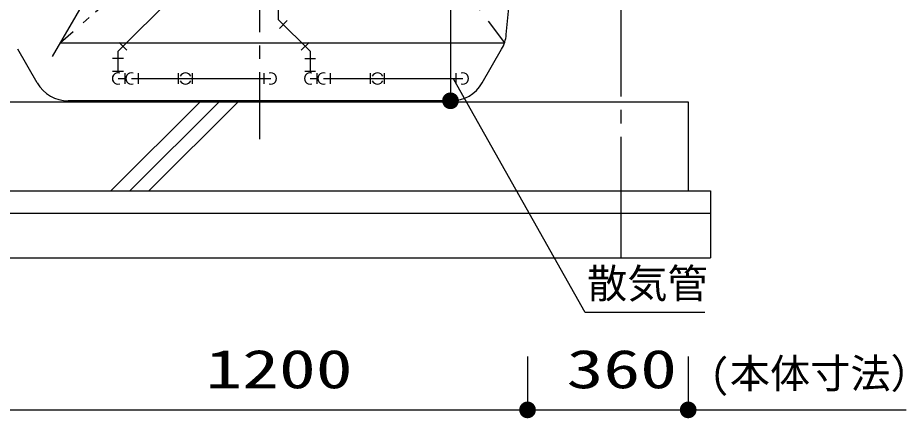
# Model space of a CAD drawing. Units: millimetres, scale not verified. Extents: x -9364 to 7955, y -6535 to 5543.
# Drawn here: x 272 to 2262, y -4298 to -3400 of the extents above; entities that cross this region are included whole.
import ezdxf
from ezdxf.enums import TextEntityAlignment as Align

# ---------------------------------------------------------------- set-up
doc = ezdxf.new("R2010")
doc.units = ezdxf.units.MM
doc.header["$LTSCALE"] = 30
for name, pattern in [('CHAIN1', [8, 5, -1, 1, -1]), ('CHAIN2', [12, 9, -1, 1, -1]), ('DOUBLE_CHAIN1', [8.8, 5, -1, 0.6, -0.6, 0.6, -1])]:
    doc.linetypes.add(name, pattern=pattern)
for name, color, linetype, lineweight in [('0-2_SEISAKU', 3, 'Continuous', 25), ('0-4_W-PIPE', 2, 'Continuous', 25), ('0-6_SUNPO', 7, 'Continuous', 25)]:
    doc.layers.add(name, color=color, linetype=linetype, lineweight=lineweight)
doc.styles.add('MS Gothic', font='')
doc.styles.add('ＭＳ ゴシック', font='')
doc.styles.get('MS Gothic').set_extended_font_data('MS Gothic')
doc.styles.get('ＭＳ ゴシック').set_extended_font_data('MS Gothic')

msp = doc.modelspace()

# ---------------------------------------------------------------- linework, layer by layer
at = {"layer": '0-2_SEISAKU', "linetype": 'CHAIN1'}
msp.add_line((813.86, -3672.14), (813.86, -1696.09), dxfattribs=at)
at = {"layer": '0-2_SEISAKU'}
for p, q in [((855.56, -2133.7), (855.56, -3403.7)), ((349.63, -3486.92), (693.86, -2890.7)), ((1366.33, -3437.25), (1417.84, -2893.66)), ((496.56, -3475), (751.56, -3220)), ((926.86, -3475), (855.56, -3403.7)), ((858.05, -3423.55), (875.4, -3406.2)), ((367.48, -3456.01), (1362.39, -3456.01)), ((499.05, -3455.16), (516.4, -3472.51)), ((924.37, -3455.16), (907.02, -3472.51)), ((315.52, -3546), (271.8, -3470.28)), ((496.56, -3523.2), (496.56, -3475)), ((926.86, -3475), (926.86, -3523.2)), ((1312.2, -3546), (1355.92, -3470.28)), ((508.83, -3490.8), (484.29, -3490.8)), ((914.59, -3490.8), (939.13, -3490.8)), ((484.29, -3519.8), (508.83, -3519.8)), ((914.59, -3519.8), (939.13, -3519.8)), ((496.56, -3536), (513.76, -3536)), ((512.35, -3548.27), (512.35, -3523.74)), ((526.56, -3536), (838.56, -3536)), ((542.35, -3548.27), (542.35, -3523.74)), ((631.77, -3548.27), (631.77, -3523.74)), ((663.35, -3548.27), (663.35, -3523.74)), ((822.77, -3523.74), (822.77, -3548.27)), ((926.86, -3536), (944.06, -3536)), ((942.65, -3548.27), (942.65, -3523.74)), ((956.86, -3536), (1268.86, -3536)), ((972.65, -3548.27), (972.65, -3523.74)), ((1062.07, -3548.27), (1062.07, -3523.74)), ((1093.65, -3548.27), (1093.65, -3523.74)), ((1253.07, -3523.74), (1253.07, -3548.27))]:
    msp.add_line(p, q, dxfattribs=at)
at = {"layer": '0-2_SEISAKU', "linetype": 'DOUBLE_CHAIN1'}
for p, q in [((1388.74, -2561.01), (367.48, -3456.01)), ((693.86, -2561.01), (1362.39, -3456.01))]:
    msp.add_line(p, q, dxfattribs=at)
at = {"layer": '0-2_SEISAKU', "color": 4}
for p, q in [((1542.88, -4060.71), (1248.44, -3538.37)), ((1811.36, -4060.71), (1542.88, -4060.71))]:
    msp.add_line(p, q, dxfattribs=at)
at = {"layer": '0-2_SEISAKU'}
msp.add_lwpolyline([(1242.92, -3586), (1213.86, -3586), (413.86, -3586), (384.8, -3586)], dxfattribs=at)
for centre, radius, start, end in [((1286.64, -3430.28), 80, 330, 355), ((496.56, -3536), 12.8, 73.40184, 286.59816), ((526.56, -3536), 12.8, 73.40184, 286.59816), ((647.56, -3536), 12.8, 22.9932, 157.0068), ((838.56, -3536), 12.8, 253.40184, 106.59816), ((926.86, -3536), 12.8, 73.40184, 286.59816), ((956.86, -3536), 12.8, 73.40184, 286.59816), ((1077.86, -3536), 12.8, 22.9932, 157.0068), ((1268.86, -3536), 12.8, 253.40184, 106.59816), ((647.56, -3536), 12.8, 202.9932, 337.0068), ((1077.86, -3536), 12.8, 202.9932, 337.0068), ((384.8, -3506), 80, 210, 270), ((1242.92, -3506), 80, 270, 330)]:
    msp.add_arc(centre, radius, start, end, dxfattribs=at)
at = {"layer": '0-4_W-PIPE', "linetype": 'CHAIN2'}
msp.add_line((1623.86, -3936.58), (1623.86, -1697.53), dxfattribs=at)
at = {"layer": '0-4_W-PIPE'}
for p, q in [((103.86, -3588.01), (1773.86, -3588.01)), ((480.47, -3788.01), (680.47, -3588.01)), ((522.89, -3788.01), (722.89, -3588.01)), ((565.32, -3788.01), (765.32, -3588.01)), ((1773.86, -3588.01), (1773.86, -3788.01)), ((-196.14, -3788.01), (1823.86, -3788.01)), ((1823.86, -3788.01), (1823.86, -3888.01)), ((-196.14, -3838.01), (1823.86, -3838.01)), ((1823.86, -3838.01), (1823.86, -3938.01))]:
    msp.add_line(p, q, dxfattribs=at)
msp.add_lwpolyline([(-196.14, -3838.01), (-196.14, -3938.01), (1823.86, -3938.01)], dxfattribs=at)
at = {"layer": '0-6_SUNPO', "color": 4}
for p, q in [((1241.26, -2401), (1241.26, -3586)), ((1145.53, -3586), (1241.26, -3586)), ((1413.86, -4159.39), (1413.86, -4279.39)), ((1413.86, -4159.39), (1413.86, -4279.39)), ((1773.86, -4159.39), (1773.86, -4279.39)), ((213.86, -4279.39), (1413.86, -4279.39)), ((1413.86, -4279.39), (1773.86, -4279.39)), ((1773.86, -4279.39), (2262.31, -4279.39))]:
    msp.add_line(p, q, dxfattribs=at)
at = {"layer": '0-6_SUNPO'}
for points in [[(1222.87, -3582.35), (1241.26, -3586), (1222.51, -3586)], [(1223.93, -3578.83), (1241.26, -3586), (1222.87, -3582.35)], [(1225.67, -3575.59), (1241.26, -3586), (1223.93, -3578.83)], [(1228, -3572.75), (1241.26, -3586), (1225.67, -3575.59)], [(1230.84, -3570.41), (1241.26, -3586), (1228, -3572.75)], [(1234.08, -3568.68), (1241.26, -3586), (1230.84, -3570.41)], [(1237.6, -3567.61), (1241.26, -3586), (1234.08, -3568.68)], [(1241.26, -3567.25), (1241.26, -3586), (1237.6, -3567.61)], [(1244.92, -3567.61), (1241.26, -3586), (1241.26, -3567.25)], [(1248.43, -3568.68), (1241.26, -3586), (1244.92, -3567.61)], [(1251.67, -3570.41), (1241.26, -3586), (1248.43, -3568.68)], [(1254.52, -3572.75), (1241.26, -3586), (1251.67, -3570.41)], [(1256.85, -3575.59), (1241.26, -3586), (1254.52, -3572.75)], [(1258.58, -3578.83), (1241.26, -3586), (1256.85, -3575.59)], [(1259.65, -3582.35), (1241.26, -3586), (1258.58, -3578.83)], [(1260.01, -3586), (1241.26, -3586), (1259.65, -3582.35)], [(1222.51, -3586), (1241.26, -3586), (1222.87, -3589.66)], [(1222.87, -3589.66), (1241.26, -3586), (1223.93, -3593.18)], [(1223.93, -3593.18), (1241.26, -3586), (1225.67, -3596.42)], [(1225.67, -3596.42), (1241.26, -3586), (1228, -3599.26)], [(1228, -3599.26), (1241.26, -3586), (1230.84, -3601.59)], [(1230.84, -3601.59), (1241.26, -3586), (1234.08, -3603.33)], [(1234.08, -3603.33), (1241.26, -3586), (1237.6, -3604.39)], [(1237.6, -3604.39), (1241.26, -3586), (1241.26, -3604.75)], [(1241.26, -3604.75), (1241.26, -3586), (1244.92, -3604.39)], [(1244.92, -3604.39), (1241.26, -3586), (1248.43, -3603.33)], [(1248.43, -3603.33), (1241.26, -3586), (1251.67, -3601.59)], [(1251.67, -3601.59), (1241.26, -3586), (1254.52, -3599.26)], [(1254.52, -3599.26), (1241.26, -3586), (1256.85, -3596.42)], [(1256.85, -3596.42), (1241.26, -3586), (1258.58, -3593.18)], [(1258.58, -3593.18), (1241.26, -3586), (1259.65, -3589.66)], [(1259.65, -3589.66), (1241.26, -3586), (1260.01, -3586)], [(1395.47, -4275.73), (1413.86, -4279.39), (1395.11, -4279.39)], [(1395.47, -4275.73), (1413.86, -4279.39), (1395.11, -4279.39)], [(1395.11, -4279.39), (1413.86, -4279.39), (1395.47, -4283.05)], [(1395.11, -4279.39), (1413.86, -4279.39), (1395.47, -4283.05)], [(1396.54, -4272.22), (1413.86, -4279.39), (1395.47, -4275.73)], [(1396.54, -4272.22), (1413.86, -4279.39), (1395.47, -4275.73)], [(1395.47, -4283.05), (1413.86, -4279.39), (1396.54, -4286.57)], [(1395.47, -4283.05), (1413.86, -4279.39), (1396.54, -4286.57)], [(1398.27, -4268.97), (1413.86, -4279.39), (1396.54, -4272.22)], [(1398.27, -4268.97), (1413.86, -4279.39), (1396.54, -4272.22)], [(1396.54, -4286.57), (1413.86, -4279.39), (1398.27, -4289.81)], [(1396.54, -4286.57), (1413.86, -4279.39), (1398.27, -4289.81)], [(1400.6, -4266.13), (1413.86, -4279.39), (1398.27, -4268.97)], [(1400.6, -4266.13), (1413.86, -4279.39), (1398.27, -4268.97)], [(1398.27, -4289.81), (1413.86, -4279.39), (1400.6, -4292.65)], [(1398.27, -4289.81), (1413.86, -4279.39), (1400.6, -4292.65)], [(1403.44, -4263.8), (1413.86, -4279.39), (1400.6, -4266.13)], [(1403.44, -4263.8), (1413.86, -4279.39), (1400.6, -4266.13)], [(1400.6, -4292.65), (1413.86, -4279.39), (1403.44, -4294.98)], [(1400.6, -4292.65), (1413.86, -4279.39), (1403.44, -4294.98)], [(1406.68, -4262.07), (1413.86, -4279.39), (1403.44, -4263.8)], [(1406.68, -4262.07), (1413.86, -4279.39), (1403.44, -4263.8)], [(1403.44, -4294.98), (1413.86, -4279.39), (1406.68, -4296.71)], [(1403.44, -4294.98), (1413.86, -4279.39), (1406.68, -4296.71)], [(1410.2, -4261), (1413.86, -4279.39), (1406.68, -4262.07)], [(1410.2, -4261), (1413.86, -4279.39), (1406.68, -4262.07)], [(1406.68, -4296.71), (1413.86, -4279.39), (1410.2, -4297.78)], [(1406.68, -4296.71), (1413.86, -4279.39), (1410.2, -4297.78)], [(1413.86, -4260.64), (1413.86, -4279.39), (1410.2, -4261)], [(1413.86, -4260.64), (1413.86, -4279.39), (1410.2, -4261)], [(1410.2, -4297.78), (1413.86, -4279.39), (1413.86, -4298.14)], [(1410.2, -4297.78), (1413.86, -4279.39), (1413.86, -4298.14)], [(1417.52, -4261), (1413.86, -4279.39), (1413.86, -4260.64)], [(1417.52, -4261), (1413.86, -4279.39), (1413.86, -4260.64)], [(1421.04, -4262.07), (1413.86, -4279.39), (1417.52, -4261)], [(1421.04, -4262.07), (1413.86, -4279.39), (1417.52, -4261)], [(1424.28, -4263.8), (1413.86, -4279.39), (1421.04, -4262.07)], [(1424.28, -4263.8), (1413.86, -4279.39), (1421.04, -4262.07)], [(1427.12, -4266.13), (1413.86, -4279.39), (1424.28, -4263.8)], [(1427.12, -4266.13), (1413.86, -4279.39), (1424.28, -4263.8)], [(1429.45, -4268.97), (1413.86, -4279.39), (1427.12, -4266.13)], [(1429.45, -4268.97), (1413.86, -4279.39), (1427.12, -4266.13)], [(1431.18, -4272.22), (1413.86, -4279.39), (1429.45, -4268.97)], [(1431.18, -4272.22), (1413.86, -4279.39), (1429.45, -4268.97)], [(1432.25, -4275.73), (1413.86, -4279.39), (1431.18, -4272.22)], [(1432.25, -4275.73), (1413.86, -4279.39), (1431.18, -4272.22)], [(1432.61, -4279.39), (1413.86, -4279.39), (1432.25, -4275.73)], [(1432.61, -4279.39), (1413.86, -4279.39), (1432.25, -4275.73)], [(1413.86, -4298.14), (1413.86, -4279.39), (1417.52, -4297.78)], [(1417.52, -4297.78), (1413.86, -4279.39), (1421.04, -4296.71)], [(1421.04, -4296.71), (1413.86, -4279.39), (1424.28, -4294.98)], [(1424.28, -4294.98), (1413.86, -4279.39), (1427.12, -4292.65)], [(1427.12, -4292.65), (1413.86, -4279.39), (1429.45, -4289.81)], [(1429.45, -4289.81), (1413.86, -4279.39), (1431.18, -4286.57)], [(1431.18, -4286.57), (1413.86, -4279.39), (1432.25, -4283.05)], [(1432.25, -4283.05), (1413.86, -4279.39), (1432.61, -4279.39)], [(1413.86, -4298.14), (1413.86, -4279.39), (1417.52, -4297.78)], [(1417.52, -4297.78), (1413.86, -4279.39), (1421.04, -4296.71)], [(1421.04, -4296.71), (1413.86, -4279.39), (1424.28, -4294.98)], [(1424.28, -4294.98), (1413.86, -4279.39), (1427.12, -4292.65)], [(1427.12, -4292.65), (1413.86, -4279.39), (1429.45, -4289.81)], [(1429.45, -4289.81), (1413.86, -4279.39), (1431.18, -4286.57)], [(1431.18, -4286.57), (1413.86, -4279.39), (1432.25, -4283.05)], [(1432.25, -4283.05), (1413.86, -4279.39), (1432.61, -4279.39)], [(1755.47, -4275.73), (1773.86, -4279.39), (1755.11, -4279.39)], [(1755.11, -4279.39), (1773.86, -4279.39), (1755.47, -4283.05)], [(1756.54, -4272.22), (1773.86, -4279.39), (1755.47, -4275.73)], [(1755.47, -4283.05), (1773.86, -4279.39), (1756.54, -4286.57)], [(1758.27, -4268.97), (1773.86, -4279.39), (1756.54, -4272.22)], [(1756.54, -4286.57), (1773.86, -4279.39), (1758.27, -4289.81)], [(1760.6, -4266.13), (1773.86, -4279.39), (1758.27, -4268.97)], [(1758.27, -4289.81), (1773.86, -4279.39), (1760.6, -4292.65)], [(1763.44, -4263.8), (1773.86, -4279.39), (1760.6, -4266.13)], [(1760.6, -4292.65), (1773.86, -4279.39), (1763.44, -4294.98)], [(1766.68, -4262.07), (1773.86, -4279.39), (1763.44, -4263.8)], [(1763.44, -4294.98), (1773.86, -4279.39), (1766.68, -4296.71)], [(1770.2, -4261), (1773.86, -4279.39), (1766.68, -4262.07)], [(1766.68, -4296.71), (1773.86, -4279.39), (1770.2, -4297.78)], [(1773.86, -4260.64), (1773.86, -4279.39), (1770.2, -4261)], [(1770.2, -4297.78), (1773.86, -4279.39), (1773.86, -4298.14)], [(1777.52, -4261), (1773.86, -4279.39), (1773.86, -4260.64)], [(1781.04, -4262.07), (1773.86, -4279.39), (1777.52, -4261)], [(1784.28, -4263.8), (1773.86, -4279.39), (1781.04, -4262.07)], [(1787.12, -4266.13), (1773.86, -4279.39), (1784.28, -4263.8)], [(1789.45, -4268.97), (1773.86, -4279.39), (1787.12, -4266.13)], [(1791.18, -4272.22), (1773.86, -4279.39), (1789.45, -4268.97)], [(1792.25, -4275.73), (1773.86, -4279.39), (1791.18, -4272.22)], [(1792.61, -4279.39), (1773.86, -4279.39), (1792.25, -4275.73)], [(1773.86, -4298.14), (1773.86, -4279.39), (1777.52, -4297.78)], [(1777.52, -4297.78), (1773.86, -4279.39), (1781.04, -4296.71)], [(1781.04, -4296.71), (1773.86, -4279.39), (1784.28, -4294.98)], [(1784.28, -4294.98), (1773.86, -4279.39), (1787.12, -4292.65)], [(1787.12, -4292.65), (1773.86, -4279.39), (1789.45, -4289.81)], [(1789.45, -4289.81), (1773.86, -4279.39), (1791.18, -4286.57)], [(1791.18, -4286.57), (1773.86, -4279.39), (1792.25, -4283.05)], [(1792.25, -4283.05), (1773.86, -4279.39), (1792.61, -4279.39)]]:
    msp.add_solid(points, dxfattribs=at)

# ---------------------------------------------------------------- texts
at = {"layer": '0-2_SEISAKU', "color": 4, "style": 'MS Gothic'}
msp.add_text('散気管', height=65.98, dxfattribs=at).set_placement((1547.44, -4048.57), align=Align.BOTTOM_LEFT)
at = {"layer": '0-6_SUNPO', "color": 3, "style": 'ＭＳ ゴシック', "width": 1.4}
for s, p in [('1200', (692.15, -4256.89)), ('360', (1501.29, -4256.89))]:
    msp.add_text(s, height=86.59, dxfattribs=at).set_placement(p, align=Align.BOTTOM_LEFT)
at = {"layer": '0-6_SUNPO', "color": 4, "style": 'MS Gothic'}
msp.add_text('(本体寸法）', height=65.98, dxfattribs=at).set_placement((1822.28, -4250.46), align=Align.BOTTOM_LEFT)

doc.saveas('drawing.dxf')
